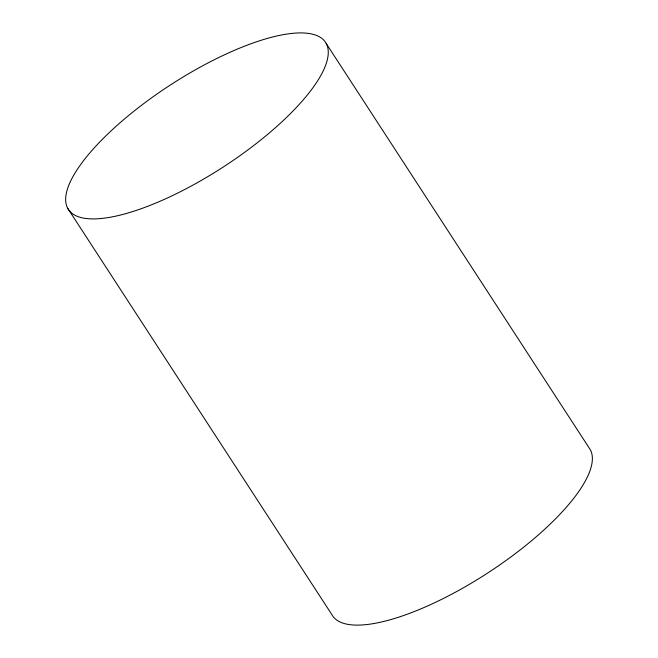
<?xml version="1.0" encoding="UTF-8"?>
<svg xmlns="http://www.w3.org/2000/svg" width="658" height="658" viewBox="0 0 658 658"><rect width="100%" height="100%" fill="white"/><g stroke="black" fill="none" stroke-linecap="round" stroke-linejoin="round"><path stroke-width="0.99" d="M326.187 43.469A153.339 48.799 -33 0 1 152.237 204.515A153.339 48.799 -33 0 1 112.395 129.651A153.339 48.799 -33 0 1 326.187 43.469L590.308 449.71A153.339 48.799 -33 0 1 484.058 575.347A153.339 48.799 -33 0 1 331.813 614.531L67.692 208.29"/></g></svg>
